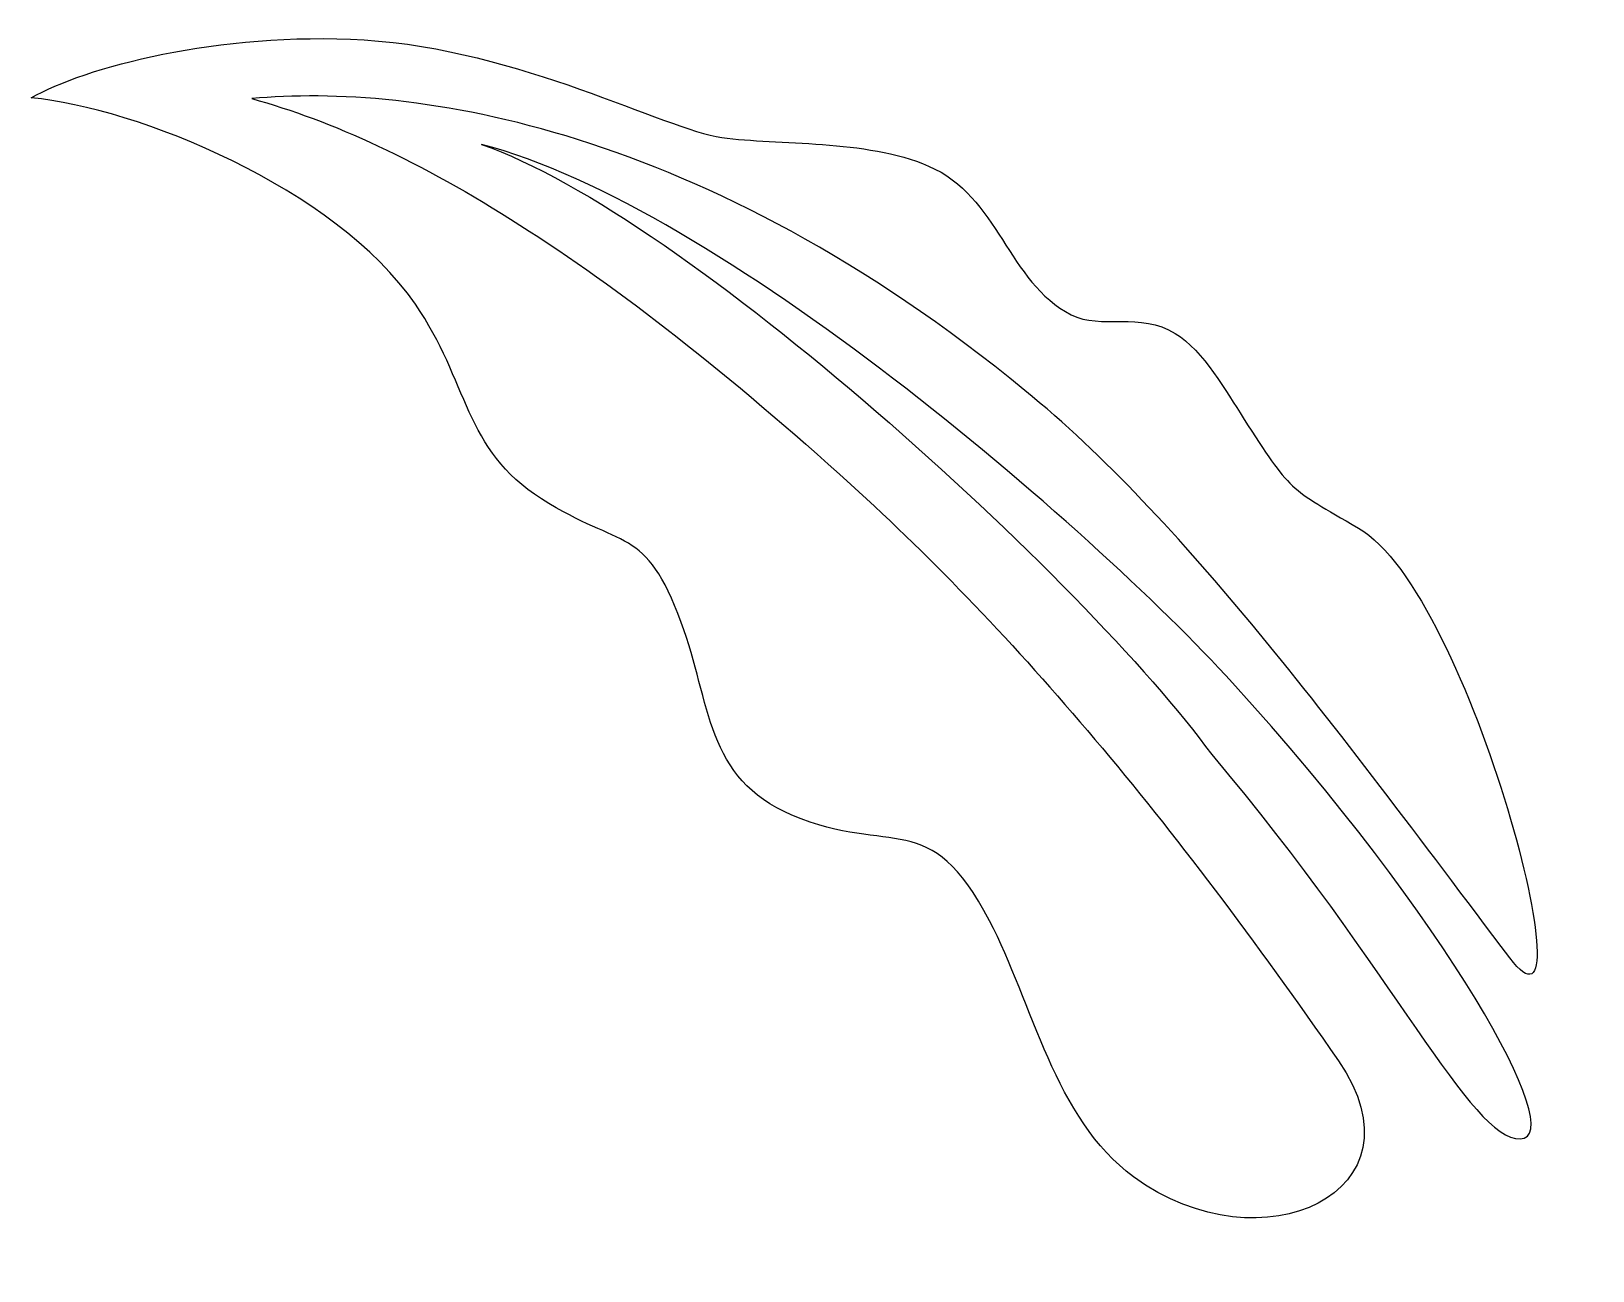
# Model space of a CAD drawing. Header units: centimetres. Extents: x -8.5 to 9.2, y -7.3 to 6.8.
import ezdxf

# ---------------------------------------------------------------- set-up
doc = ezdxf.new("R2010")
doc.units = ezdxf.units.CM
doc.header["$MEASUREMENT"] = 0
doc.layers.add('Camada 1', color=7, linetype='Continuous')

msp = doc.modelspace()

# ---------------------------------------------------------------- linework, layer by layer
at = {"layer": 'Camada 1'}
for points, knots in [([(2.73079, 2.69822), (4.52181, 1.23126), (6.19143, -1.02936), (8.23092, -3.73682), (8.23092, -3.73682), (9.17334, -4.98774), (7.79401, 0.40142), (6.51441, 1.13691), (6.51441, 1.13691), (5.7237, 1.59284), (5.74942, 1.5427), (5.2088, 2.38463), (5.2088, 2.38463), (5.02036, 2.67813), (4.75501, 3.14801), (4.43656, 3.34446), (4.43656, 3.34446), (4.03773, 3.59293), (3.59598, 3.38333), (3.25721, 3.55515), (3.25721, 3.55515), (2.5327, 3.92181), (2.43621, 4.90122), (1.63772, 5.2419), (1.63772, 5.2419), (0.91427, 5.55096), (-0.06178, 5.47508), (-0.70749, 5.5657), (-0.70749, 5.5657), (-1.35654, 5.65682), (-3.00778, 6.56736), (-4.76572, 6.67163), (-4.76572, 6.67163), (-6.41776, 6.77026), (-7.94314, 6.35937), (-8.54221, 6.0152), (-8.54221, 6.0152), (-7.34918, 5.9037), (-5.09887, 4.99907), (-4.18431, 3.67549), (-4.18431, 3.67549), (-3.57693, 2.79795), (-3.63739, 2.02732), (-2.75313, 1.46738), (-2.75313, 1.46738), (-1.82973, 0.8836), (-1.57724, 1.17496), (-1.16756, 0.06662), (-1.16756, 0.06662), (-0.82728, -0.85114), (-0.89872, -1.70109), (0.08847, -2.11868), (0.08847, -2.11868), (1.23406, -2.60197), (1.64094, -2.00237), (2.32981, -3.31788), (2.32981, -3.31788), (2.81495, -4.24342), (3.06932, -5.56644), (3.96322, -6.21938), (3.96322, -6.21938), (5.41867, -7.28539), (7.31851, -6.39094), (6.2879, -4.90467), (6.2879, -4.90467), (4.38565, -2.16237), (2.66779, -0.10465), (0.75642, 1.63009), (0.75642, 1.63009), (-1.99713, 4.13115), (-4.23524, 5.51691), (-6.04115, 6.0058), (-6.04115, 6.0058), (-4.20135, 6.18085), (-0.91895, 5.68899), (2.73079, 2.69822)], [0, 0, 0, 0, 0.05, 0.05, 0.05, 0.05, 0.1, 0.1, 0.1, 0.1, 0.15, 0.15, 0.15, 0.15, 0.2, 0.2, 0.2, 0.2, 0.25, 0.25, 0.25, 0.25, 0.3, 0.3, 0.3, 0.3, 0.35, 0.35, 0.35, 0.35, 0.4, 0.4, 0.4, 0.4, 0.45, 0.45, 0.45, 0.45, 0.5, 0.5, 0.5, 0.5, 0.55, 0.55, 0.55, 0.55, 0.6, 0.6, 0.6, 0.6, 0.65, 0.65, 0.65, 0.65, 0.7, 0.7, 0.7, 0.7, 0.75, 0.75, 0.75, 0.75, 0.8, 0.8, 0.8, 0.8, 0.85, 0.85, 0.85, 0.85, 0.9, 0.9, 0.9, 0.9, 1, 1, 1, 1]), ([(4.84989, -1.43198), (3.43252, 0.51639), (-1.12133, 4.69135), (-3.43435, 5.48608), (-3.43435, 5.48608), (-0.74028, 4.79052), (3.47003, 1.14974), (5.08632, -0.61876), (5.08632, -0.61876), (7.50885, -3.26885), (8.91553, -5.78359), (8.34914, -5.79028), (8.34914, -5.79028), (7.78277, -5.79803), (6.93362, -3.89308), (4.84989, -1.43198)], [0, 0, 0, 0, 0.2, 0.2, 0.2, 0.2, 0.4, 0.4, 0.4, 0.4, 0.6, 0.6, 0.6, 0.6, 1, 1, 1, 1])]:
    msp.add_open_spline(points, degree=3, knots=knots, dxfattribs=at)

doc.saveas('drawing.dxf')
